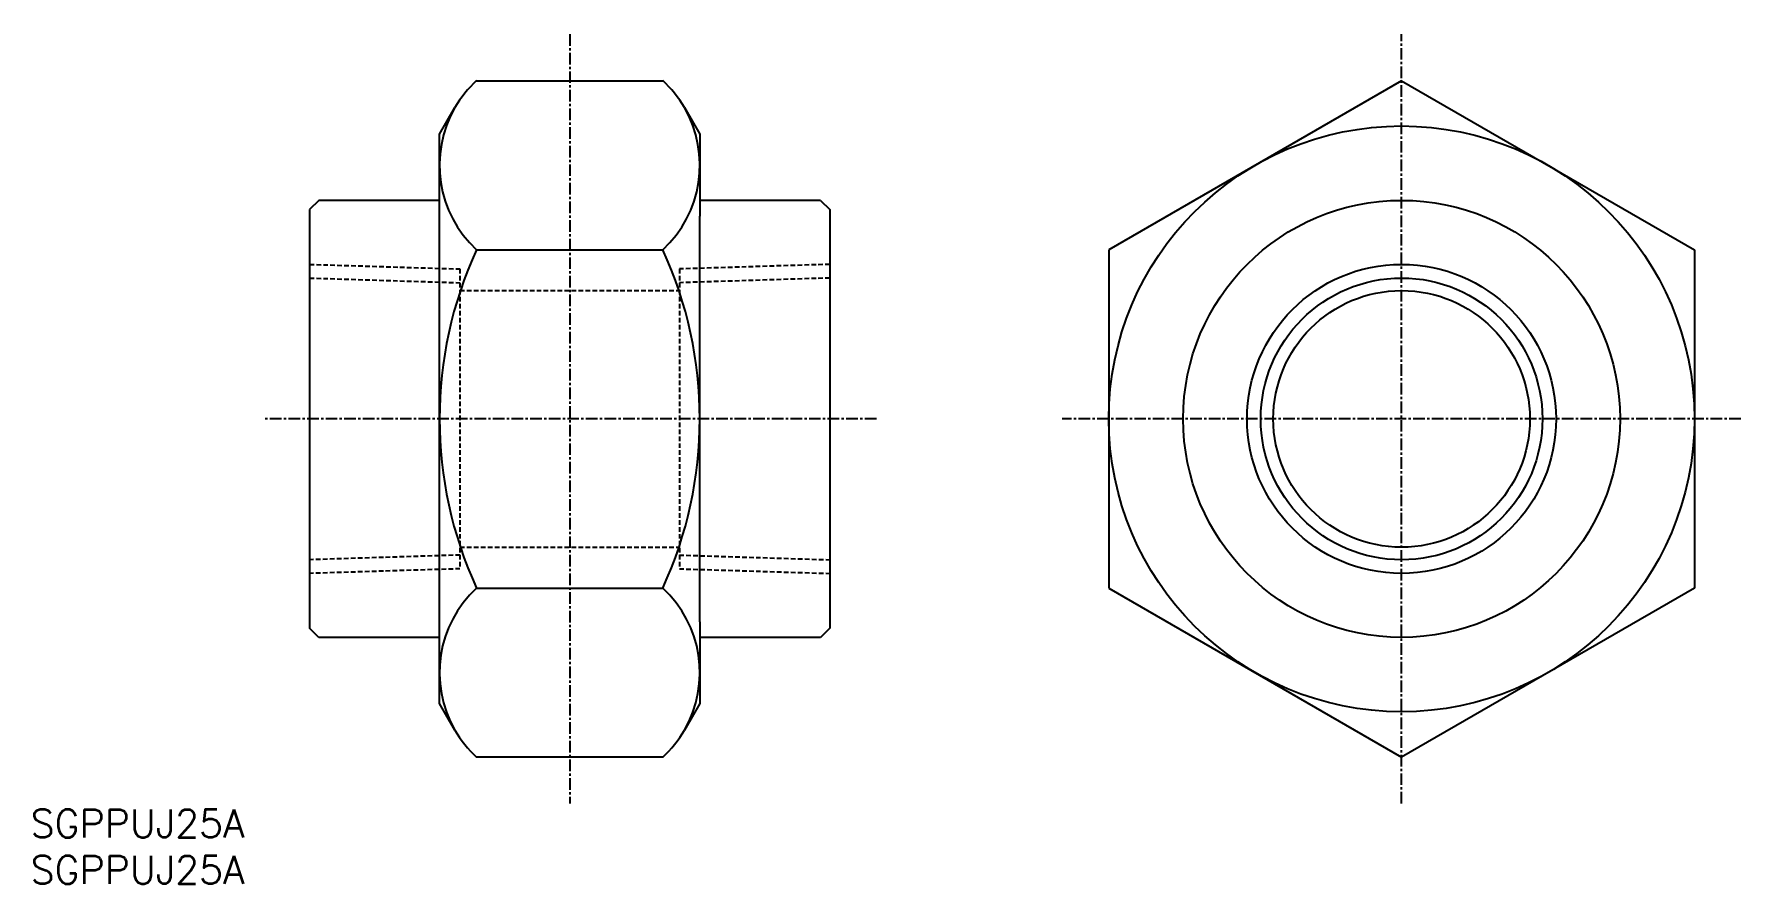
# Model space of a CAD drawing. Extents: x 0 to 184, y 0 to 91.
import ezdxf

# ---------------------------------------------------------------- set-up
doc = ezdxf.new("R2010")
doc.units = 0
doc.linetypes.add('CENTER', pattern=[2, 1.25, -0.25, 0.25, -0.25])
doc.linetypes.add('DASHED', pattern=[0.75, 0.5, -0.25])
doc.layers.get('0').update_dxf_attribs({"linetype": 'CONTINUOUS'})
doc.layers.add('CENTER', color=1, linetype='CENTER')
doc.styles.get("Standard").update_dxf_attribs({"font": 'txt.shx'})

# ---------------------------------------------------------------- blocks, each defined once
blk = doc.blocks.new('*U15')
at = {"color": 7, "linetype": 'CONTINUOUS'}
blk.add_text('SGPPUJ25A', height=3, dxfattribs=at).set_placement((0, 0))
blk = doc.blocks.new('*U16')
at = {"color": 7, "linetype": 'CONTINUOUS'}
blk.add_text('SGPPUJ25A', height=3, dxfattribs=at).set_placement((0, 5))

msp = doc.modelspace()

# ---------------------------------------------------------------- linework, layer by layer
at = {"color": 7, "linetype": 'CONTINUOUS'}
for p, q in [((47.98, 86.37), (68.02, 86.37)), ((147.5, 86.37), (116, 68.19)), ((147.5, 86.37), (179, 68.19)), ((44, 80.6), (45.66, 83.47)), ((70.34, 83.47), (72, 80.6)), ((44, 66.77), (44, 80.6)), ((72, 80.6), (72, 71.81)), ((31, 73.5), (30, 72.5)), ((44, 73.5), (31, 73.5)), ((85, 73.5), (72, 73.5)), ((85, 73.5), (86, 72.5)), ((30, 72.5), (30, 27.5)), ((72, 28.19), (72, 71.81)), ((86, 72.5), (86, 27.5)), ((47.98, 68.19), (68.02, 68.19)), ((116, 68.19), (116, 31.81)), ((179, 68.19), (179, 31.81)), ((44, 33.23), (44, 66.77)), ((44, 19.4), (44, 33.23)), ((47.98, 31.81), (68.02, 31.81)), ((116, 31.81), (147.5, 13.63)), ((179, 31.81), (147.5, 13.63)), ((72, 28.19), (72, 19.4)), ((31, 26.5), (30, 27.5)), ((44, 26.5), (31, 26.5)), ((85, 26.5), (72, 26.5)), ((86, 27.5), (85, 26.5)), ((45.66, 16.53), (44, 19.4)), ((72, 19.4), (70.34, 16.53)), ((68.02, 13.63), (47.98, 13.63))]:
    msp.add_line(p, q, dxfattribs=at)
at = {"color": 3, "linetype": 'DASHED'}
for p, q in [((30, 66.62), (46.2, 66.12)), ((46.2, 66.12), (46.2, 33.88)), ((86, 66.62), (69.8, 66.12)), ((69.8, 66.12), (69.8, 33.88)), ((30, 65.15), (46.2, 64.64)), ((86, 65.15), (69.8, 64.64)), ((46.2, 63.8), (69.8, 63.8)), ((46.2, 35.36), (30, 34.85)), ((46.2, 36.2), (69.8, 36.2)), ((69.8, 35.36), (86, 34.85)), ((46.2, 33.88), (30, 33.38)), ((69.8, 33.88), (86, 33.38))]:
    msp.add_line(p, q, dxfattribs=at)
at = {"color": 7, "linetype": 'CONTINUOUS'}
for radius in [31.5, 23.5, 15.15, 13.8]:
    msp.add_circle((147.5, 50), radius, dxfattribs=at)
at = {"color": 3, "linetype": 'CONTINUOUS'}
msp.add_circle((147.5, 50), 16.62, dxfattribs=at)
at = {"color": 7, "linetype": 'CONTINUOUS'}
for centre, radius, start, end in [((56.38, 77.28), 12.38, 132.7344, 150), ((59.62, 77.28), 12.38, 30, 47.2656), ((56.38, 77.28), 12.38, 150, 227.2656), ((59.62, 77.28), 12.38, 312.7344, 30), ((87.55, 50), 43.55, 155.318, 204.682), ((28.45, 50), 43.55, 335.318, 24.682), ((56.38, 22.72), 12.38, 132.7344, 210), ((59.62, 22.72), 12.38, 330, 47.2656), ((56.38, 22.72), 12.38, 210, 227.2656), ((59.62, 22.72), 12.38, 312.7344, 330)]:
    msp.add_arc(centre, radius, start, end, dxfattribs=at)
at = {"layer": 'CENTER', "color": 1, "linetype": 'CENTER'}
for p, q in [((58, 91.37), (58, 8.63)), ((147.5, 8.63), (147.5, 91.37)), ((91, 50), (25, 50)), ((184, 50), (111, 50))]:
    msp.add_line(p, q, dxfattribs=at)

# ---------------------------------------------------------------- block references
at = {"color": 7, "linetype": 'CONTINUOUS'}
for name in ['*U16', '*U15']:
    msp.add_blockref(name, (0, 0), dxfattribs=at)

doc.saveas('drawing.dxf')
